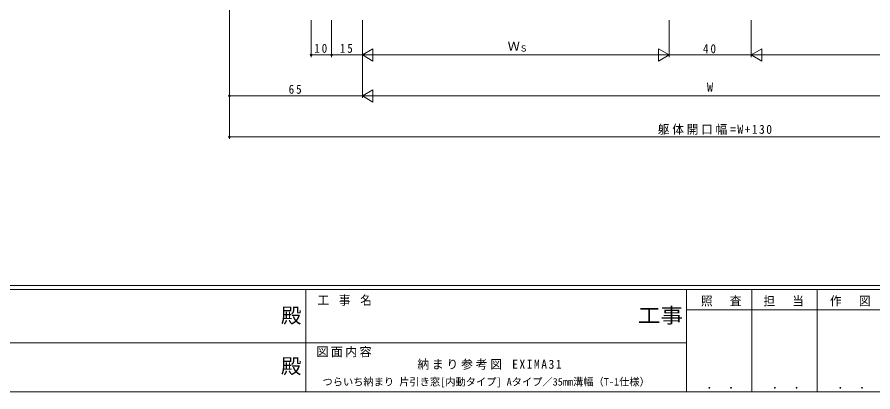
# Model space of a CAD drawing. Units: millimetres, scale not verified. Extents: x -594 to 539, y -420 to 386.
# Drawn here: x -181.1 to 237.2, y -420 to -236.9 of the extents above; entities that cross this region are included whole.
import ezdxf
from ezdxf.enums import TextEntityAlignment as Align

# ---------------------------------------------------------------- set-up
doc = ezdxf.new("R2010")
doc.units = ezdxf.units.MM
doc.header["$LTSCALE"] = 2
doc.layers.add('0-1_YKK_ZWAK', color=7, linetype='Continuous', lineweight=9)
doc.layers.add('0-6_YKK_D', color=6, linetype='Continuous', lineweight=9)
doc.layers.add('0-2_USER1', color=7, linetype='Continuous')
doc.styles.add('ＭＳ ゴシック', font='')
doc.styles.get('ＭＳ ゴシック').set_extended_font_data('MS Gothic')

msp = doc.modelspace()

# ---------------------------------------------------------------- linework, layer by layer
at = {"layer": '0-1_YKK_ZWAK'}
for p, q in [((510, -367.965), (-590, -367.965)), ((456, -369.965), (-590, -369.965)), ((-40, -369.965), (-40, -419.965)), ((146, -369.965), (146, -419.965)), ((178, -369.965), (178, -419.965)), ((210, -369.965), (210, -419.965)), ((243.406, -379.964), (146, -379.964)), ((-222, -395.964), (-38, -395.964)), ((-38, -395.964), (146, -395.964)), ((-590, -419.965), (456, -419.965))]:
    msp.add_line(p, q, dxfattribs=at)
at = {"layer": '0-6_YKK_D'}
for p, q in [((-77.341, -230.559), (-77.341, -296.395)), ((-77.341, -230.559), (-77.341, -276.395)), ((-37.341, -238.395), (-37.341, -256.395)), ((-27.341, -238.395), (-27.341, -256.395)), ((-27.341, -238.395), (-27.341, -256.395)), ((-12.341, -238.395), (-12.341, -276.395)), ((-12.341, -238.395), (-12.341, -256.395)), ((-12.341, -238.395), (-12.341, -256.395)), ((-12.341, -238.395), (-12.341, -276.395)), ((137.659, -238.395), (137.659, -256.395)), ((137.659, -238.395), (137.659, -256.395)), ((177.659, -238.395), (177.659, -256.395)), ((177.659, -238.395), (177.659, -256.395)), ((-12.341, -255.395), (-7.145, -252.395)), ((-7.145, -258.395), (-7.145, -252.395)), ((132.463, -252.395), (132.463, -258.395)), ((137.659, -255.395), (132.463, -252.395)), ((177.659, -255.395), (182.855, -252.395)), ((182.855, -258.395), (182.855, -252.395)), ((-27.341, -255.395), (-37.341, -255.395)), ((-12.341, -255.395), (-27.341, -255.395)), ((-12.341, -255.395), (-1.949, -255.395)), ((-12.341, -255.395), (-7.145, -258.395)), ((-6.341, -255.395), (131.659, -255.395)), ((137.659, -255.395), (127.267, -255.395)), ((137.659, -255.395), (132.463, -258.395)), ((137.659, -255.395), (177.659, -255.395)), ((177.659, -255.395), (188.051, -255.395)), ((177.659, -255.395), (182.855, -258.395)), ((183.659, -255.395), (321.659, -255.395)), ((-12.341, -275.395), (-77.341, -275.395)), ((-12.341, -275.395), (-7.145, -272.395)), ((-12.341, -275.395), (-1.949, -275.395)), ((-12.341, -275.395), (-7.145, -278.395)), ((-7.145, -278.395), (-7.145, -272.395)), ((321.659, -275.395), (-6.341, -275.395)), ((-77.341, -295.395), (392.66, -295.395))]:
    msp.add_line(p, q, dxfattribs=at)
for centre in [(-37.341, -255.395), (-27.341, -255.395), (-77.341, -275.395), (-77.341, -295.395)]:
    msp.add_circle(centre, 0.425, dxfattribs=at)

# ---------------------------------------------------------------- texts
at = {"layer": '0-1_YKK_ZWAK', "color": 3, "style": 'ＭＳ ゴシック'}
for p in [(-52.117, -388.474), (-52.117, -413.219)]:
    msp.add_text('殿', height=7.331, dxfattribs=at).set_placement(p, align=Align.BOTTOM_LEFT)
at = {"layer": '0-1_YKK_ZWAK', "color": 3, "style": 'ＭＳ ゴシック', "width": 1.1}
msp.add_text('工事', height=7.331, dxfattribs=at).set_placement((122.331, -388.474), align=Align.BOTTOM_LEFT)
at = {"layer": '0-1_YKK_ZWAK', "char_height": 4.399, "attachment_point": 7, "style": 'ＭＳ ゴシック'}
for s, insert in [('\\T1.22;\\W0.95;工\\~事\\~名', (-34.268, -377.869)), ('\\T1.24;\\W0.95;照\\~\\~査', (153.127, -378.222)), ('\\T1.24;\\W0.95;担\\~\\~当', (183.649, -378.222)), ('\\T1.24;\\W0.95;作\\~\\~図', (216.171, -378.196)), ('\\T1.17;図面内容', (-34.832, -403.034)), ('\\T1.24;\\W0.95;\\~．\\~．', (152.364, -418.459)), ('\\T1.24;\\W0.95;\\~．\\~．', (184.364, -418.459)), ('\\T1.24;\\W0.95;\\~．\\~．', (216.364, -418.459))]:
    msp.add_mtext(s, dxfattribs=dict(at, insert=insert))
at = {"layer": '0-2_USER1', "color": 4, "style": 'ＭＳ ゴシック'}
msp.add_text('つらいち納まり 片引き窓[内動タイプ] Aタイプ／35mm溝幅（T-1仕様）', height=3.666, dxfattribs=at).set_placement((-31.81, -418), align=Align.BOTTOM_LEFT)
at = {"layer": '0-2_USER1', "insert": (14.567, -409.178), "char_height": 4.399, "attachment_point": 7, "style": 'ＭＳ ゴシック'}
msp.add_mtext('\\T1.25;\\W0.95;納まり参考図\\~EXIMA31', dxfattribs=at)
at = {"layer": '0-6_YKK_D', "color": 7, "style": 'ＭＳ ゴシック'}
for s, p in [('Ｗ', (58.659, -254.595)), ('W', (156.059, -274.595))]:
    msp.add_text(s, height=4.399, dxfattribs=at).set_placement(p, align=Align.BOTTOM_LEFT)
at = {"layer": '0-6_YKK_D', "color": 4, "style": 'ＭＳ ゴシック'}
msp.add_text('Ｓ', height=2.933, dxfattribs=at).set_placement((64.419, -254.595), align=Align.BOTTOM_LEFT)
at = {"layer": '0-6_YKK_D', "color": 7, "char_height": 4.399, "attachment_point": 7, "style": 'ＭＳ ゴシック'}
for s, insert in [('\\T1.36;\\W0.9;10', (-35.861, -254.395)), ('\\T1.36;\\W0.9;15', (-23.361, -254.395)), ('\\T1.36;\\W0.9;40', (154.139, -254.595)), ('\\T1.36;\\W0.9;65', (-48.361, -274.395)), ('\\T1.24;\\W0.95;躯体開口幅=W+130', (132.059, -294.395))]:
    msp.add_mtext(s, dxfattribs=dict(at, insert=insert))

doc.saveas('drawing.dxf')
